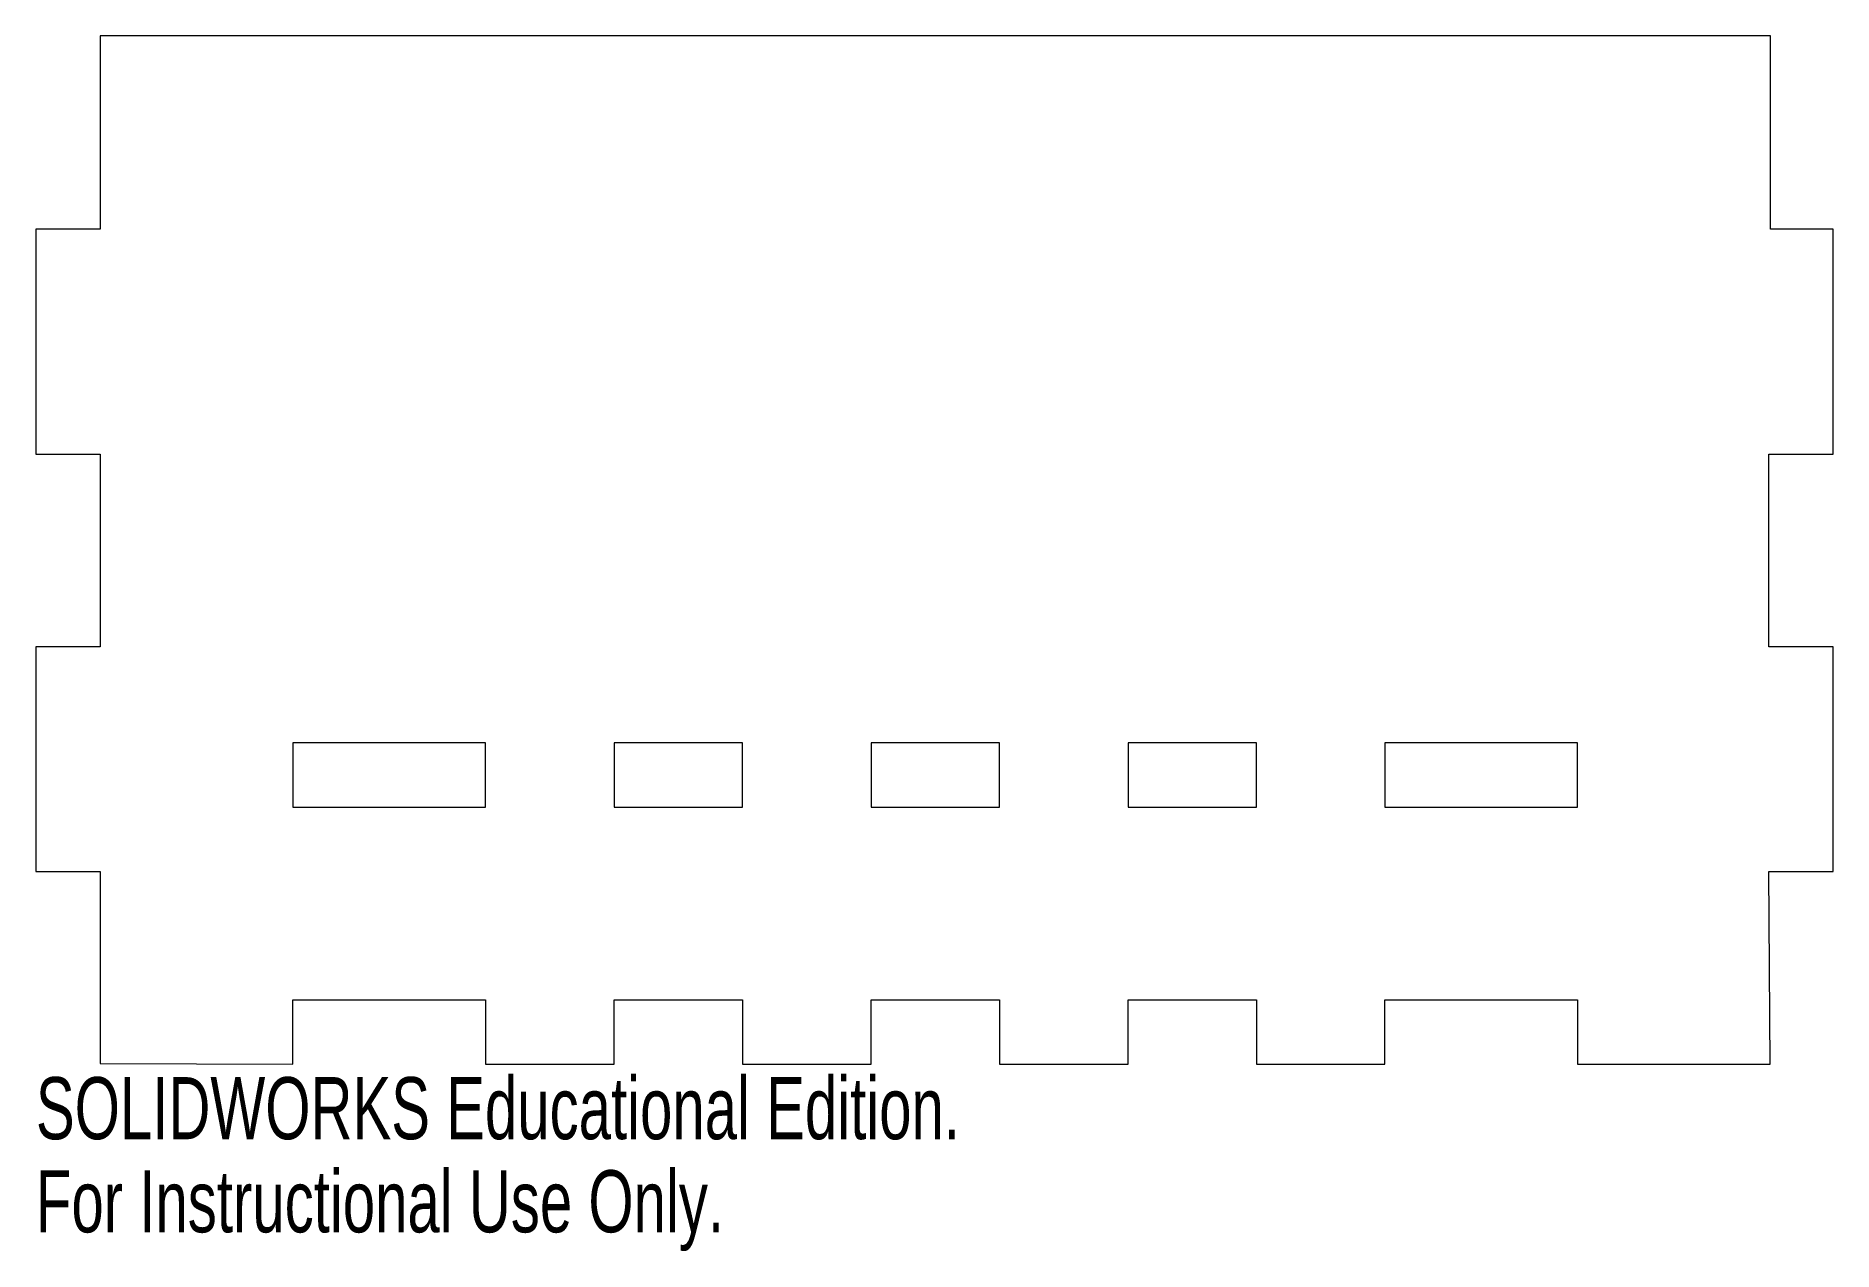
# Model space of a CAD drawing. Header units: millimetres. Extents: x -70 to 70, y -55 to 40.
import ezdxf

# ---------------------------------------------------------------- set-up
doc = ezdxf.new("R2010")
doc.units = ezdxf.units.MM
doc.styles.add('SLDTEXTSTYLE0', font='TXT', dxfattribs={"width": 0.7})

msp = doc.modelspace()

# ---------------------------------------------------------------- linework, layer by layer
at = {"color": 7, "linetype": 'Continuous', "lineweight": 15}
for p, q in [((-65.31, 39.95), (-65.31, 24.9)), ((64.69, 39.95), (-65.31, 39.95)), ((64.69, 24.9), (64.69, 39.95)), ((-70.31, 24.9), (-70.31, 7.4)), ((-65.31, 24.9), (-70.31, 24.9)), ((69.57, 24.9), (64.69, 24.9)), ((69.57, 7.4), (69.57, 24.9)), ((-70.31, 7.4), (-65.31, 7.4)), ((-65.31, 7.4), (-65.31, -7.6)), ((64.57, 7.4), (69.57, 7.4)), ((64.57, -7.6), (64.57, 7.4)), ((-70.31, -7.6), (-70.31, -25.1)), ((-65.31, -7.6), (-70.31, -7.6)), ((69.57, -7.6), (64.57, -7.6)), ((69.57, -25.1), (69.57, -7.6)), ((-35.31, -15.08), (-50.31, -15.08)), ((-50.31, -15.08), (-50.31, -20.08)), ((-35.31, -20.08), (-35.31, -15.08)), ((-15.31, -15.08), (-25.31, -15.08)), ((-25.31, -15.08), (-25.31, -20.08)), ((-15.31, -20.08), (-15.31, -15.08)), ((4.69, -15.08), (-5.31, -15.08)), ((-5.31, -15.08), (-5.31, -20.08)), ((4.69, -20.08), (4.69, -15.08)), ((24.69, -15.08), (14.69, -15.08)), ((14.69, -15.08), (14.69, -20.08)), ((24.69, -20.08), (24.69, -15.08)), ((34.69, -15.08), (34.69, -20.08)), ((49.68, -15.08), (34.69, -15.08)), ((49.68, -20.08), (49.68, -15.08)), ((-50.31, -20.08), (-35.31, -20.08)), ((-25.31, -20.08), (-15.31, -20.08)), ((-5.31, -20.08), (4.69, -20.08)), ((14.69, -20.08), (24.69, -20.08)), ((34.69, -20.08), (49.68, -20.08)), ((-70.31, -25.1), (-65.31, -25.1)), ((-65.31, -25.1), (-65.31, -40.05)), ((64.57, -25.1), (69.57, -25.1)), ((64.68, -40.08), (64.57, -25.1)), ((-50.31, -35.08), (-35.31, -35.08)), ((-50.31, -40.08), (-50.31, -35.08)), ((-35.31, -35.08), (-35.31, -40.08)), ((-25.31, -35.08), (-15.31, -35.08)), ((-25.31, -40.08), (-25.31, -35.08)), ((-15.31, -35.08), (-15.31, -40.08)), ((-5.31, -35.08), (4.69, -35.08)), ((-5.31, -40.08), (-5.31, -35.08)), ((4.69, -35.08), (4.69, -40.08)), ((14.69, -35.08), (24.69, -35.08)), ((14.69, -40.08), (14.69, -35.08)), ((24.69, -35.08), (24.69, -40.08)), ((34.69, -35.08), (49.68, -35.08)), ((34.69, -40.08), (34.69, -35.08)), ((49.68, -35.08), (49.68, -40.08)), ((-65.31, -40.05), (-50.31, -40.08)), ((-35.31, -40.08), (-25.31, -40.08)), ((-15.31, -40.08), (-5.31, -40.08)), ((4.69, -40.08), (14.69, -40.08)), ((24.69, -40.08), (34.69, -40.08)), ((49.68, -40.08), (64.68, -40.08))]:
    msp.add_line(p, q, dxfattribs=at)

# ---------------------------------------------------------------- texts
at = {"color": 7, "linetype": 'Continuous', "char_height": 4.8336, "attachment_point": 1, "style": 'SLDTEXTSTYLE0'}
for s, insert in [('SOLIDWORKS Educational Edition.', (-70.31, -41.1)), ('For Instructional Use Only.', (-70.31, -48.35))]:
    msp.add_mtext(s, dxfattribs=dict(at, insert=insert))

doc.saveas('drawing.dxf')
